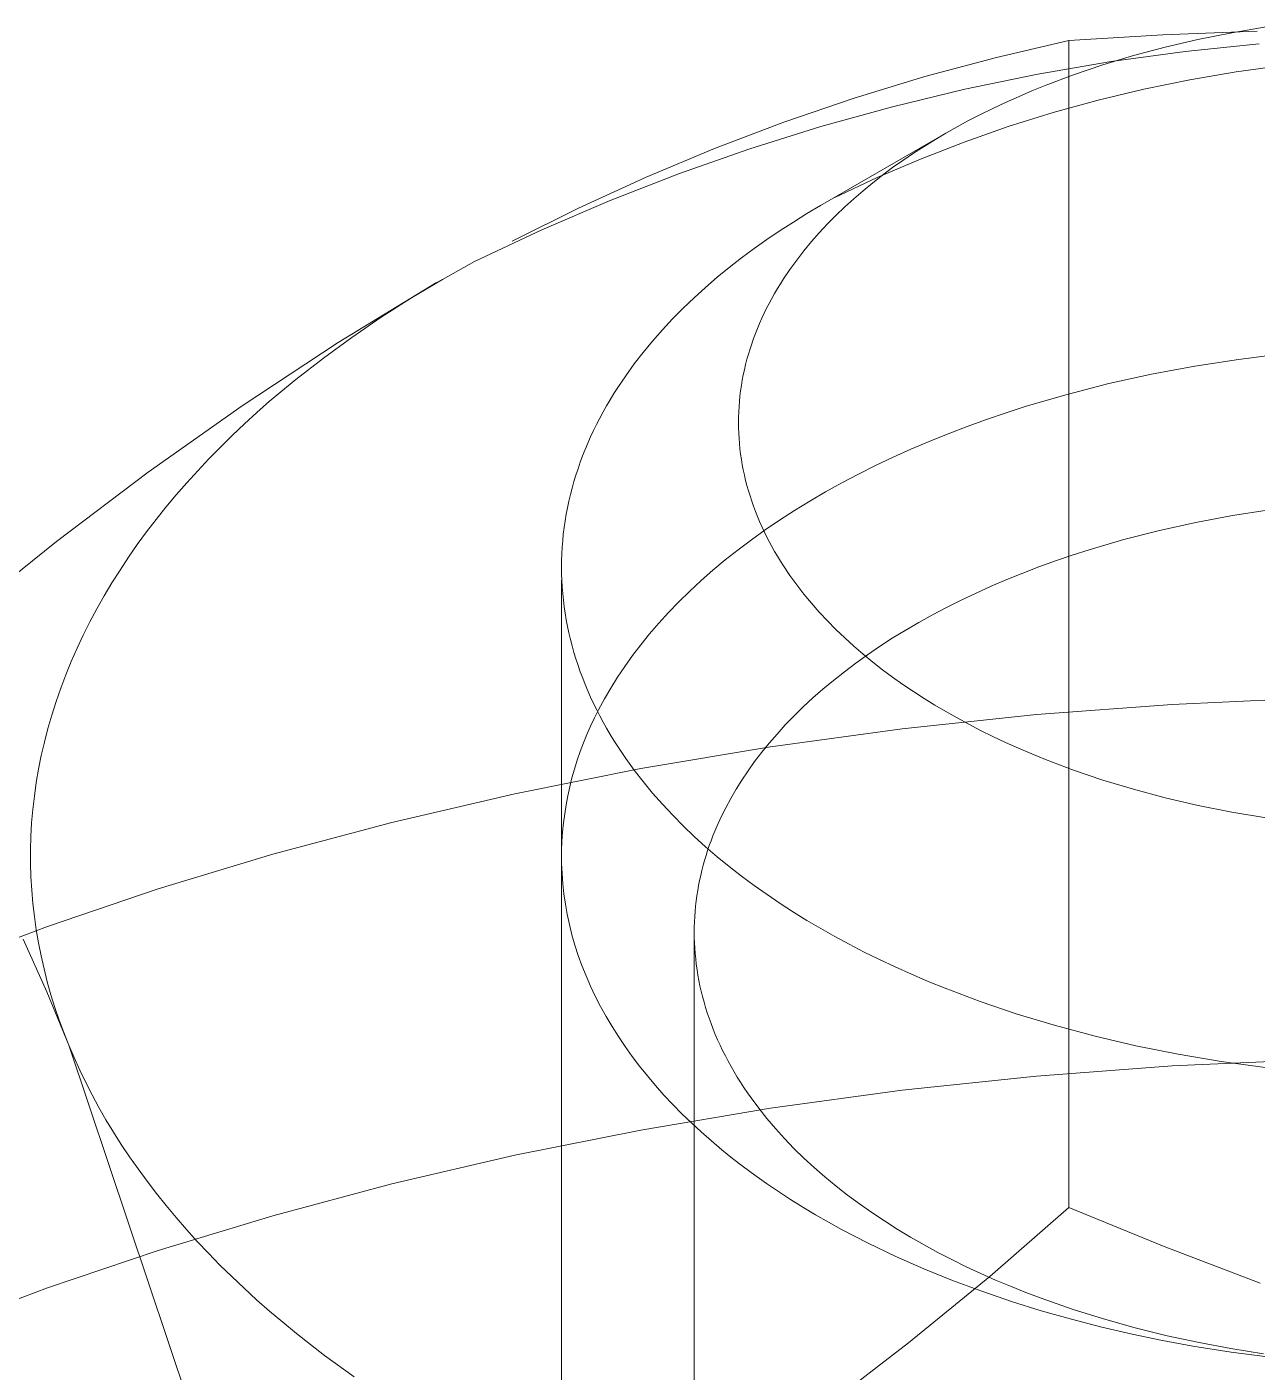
# Model space of a CAD drawing. Header units: inches. Extents: x -13 to 609, y -6 to 131.
# Drawn here: x 154.1671 to 154.4407, y 62.5591 to 62.8581 of the extents above; entities that cross this region are included whole.
import ezdxf

# ---------------------------------------------------------------- set-up
doc = ezdxf.new("R2010")
doc.units = ezdxf.units.IN
doc.layers.add('ZANO_R', color=7, linetype='Continuous', lineweight=0)

msp = doc.modelspace()

# ---------------------------------------------------------------- linework, layer by layer
at = {"layer": 'ZANO_R'}
for p, q in [((154.43505, 62.85682), (154.44272, 62.85811)), ((154.38276, 62.85134), (154.39882, 62.85508)), ((154.41975, 62.85638), (154.39882, 62.85508)), ((154.39882, 62.85508), (154.39882, 62.59563)), ((154.4407, 62.85717), (154.41975, 62.85638)), ((154.42027, 62.85363), (154.42755, 62.85532)), ((154.42755, 62.85532), (154.43505, 62.85682)), ((154.4064, 62.84968), (154.41321, 62.85174)), ((154.40826, 62.8504), (154.42466, 62.85265)), ((154.41321, 62.85174), (154.42027, 62.85363)), ((154.42466, 62.85265), (154.44113, 62.85434)), ((154.36682, 62.84706), (154.38276, 62.85134)), ((154.39194, 62.8476), (154.40826, 62.8504)), ((154.39985, 62.84747), (154.4064, 62.84968)), ((154.44637, 62.84954), (154.43603, 62.84813)), ((154.35104, 62.84226), (154.36682, 62.84706)), ((154.37572, 62.84426), (154.39194, 62.8476)), ((154.39358, 62.8451), (154.39985, 62.84747)), ((154.42575, 62.84638), (154.41552, 62.84429)), ((154.43603, 62.84813), (154.42575, 62.84638)), ((154.35963, 62.84037), (154.37572, 62.84426)), ((154.38472, 62.84131), (154.3876, 62.8426)), ((154.3876, 62.8426), (154.39056, 62.84387)), ((154.39056, 62.84387), (154.39358, 62.8451)), ((154.41552, 62.84429), (154.40538, 62.84184)), ((154.33543, 62.83693), (154.35104, 62.84226)), ((154.34367, 62.83595), (154.35963, 62.84037)), ((154.37919, 62.83865), (154.38192, 62.83999)), ((154.38192, 62.83999), (154.38472, 62.84131)), ((154.40538, 62.84184), (154.39532, 62.83906)), ((154.32, 62.83107), (154.33543, 62.83693)), ((154.37396, 62.83589), (154.37654, 62.83728)), ((154.37654, 62.83728), (154.37919, 62.83865)), ((154.39532, 62.83906), (154.38536, 62.83594)), ((154.32787, 62.831), (154.34367, 62.83595)), ((154.37146, 62.83447), (154.34362, 62.8184)), ((154.36902, 62.83303), (154.37146, 62.83447)), ((154.37146, 62.83447), (154.37396, 62.83589)), ((154.38536, 62.83594), (154.37551, 62.83249)), ((154.30478, 62.82471), (154.32, 62.83107)), ((154.31225, 62.82552), (154.32787, 62.831)), ((154.36424, 62.83001), (154.36661, 62.83154)), ((154.37551, 62.83249), (154.36579, 62.82871)), ((154.36661, 62.83154), (154.36902, 62.83303)), ((154.36579, 62.82871), (154.35619, 62.8246)), ((154.35962, 62.82682), (154.36191, 62.82844)), ((154.36191, 62.82844), (154.36424, 62.83001)), ((154.28978, 62.81783), (154.30478, 62.82471)), ((154.29682, 62.81951), (154.31225, 62.82552)), ((154.35619, 62.8246), (154.34675, 62.82016)), ((154.35519, 62.82345), (154.35738, 62.82516)), ((154.35738, 62.82516), (154.35962, 62.82682)), ((154.35098, 62.81991), (154.35306, 62.8217)), ((154.35306, 62.8217), (154.35519, 62.82345)), ((154.2816, 62.813), (154.29682, 62.81951)), ((154.34896, 62.81808), (154.35098, 62.81991)), ((154.27503, 62.81046), (154.28978, 62.81783)), ((154.34057, 62.8166), (154.33756, 62.81474)), ((154.34362, 62.8184), (154.34057, 62.8166)), ((154.34512, 62.8143), (154.34701, 62.81621)), ((154.34701, 62.81621), (154.34896, 62.81808)), ((154.2666, 62.80597), (154.2816, 62.813)), ((154.33459, 62.81282), (154.33168, 62.81085)), ((154.33756, 62.81474), (154.33459, 62.81282)), ((154.3433, 62.81235), (154.34512, 62.8143)), ((154.33168, 62.81085), (154.32882, 62.80883)), ((154.33989, 62.80835), (154.34156, 62.81037)), ((154.34156, 62.81037), (154.3433, 62.81235)), ((154.32602, 62.80675), (154.32329, 62.80462)), ((154.32882, 62.80883), (154.32602, 62.80675)), ((154.33829, 62.80629), (154.33989, 62.80835)), ((154.25952, 62.80199), (154.2666, 62.80597)), ((154.32329, 62.80462), (154.32062, 62.80244)), ((154.33536, 62.80209), (154.33678, 62.80421)), ((154.33678, 62.80421), (154.33829, 62.80629)), ((154.23633, 62.78794), (154.25817, 62.80127)), ((154.25261, 62.79785), (154.25952, 62.80199)), ((154.32062, 62.80244), (154.31802, 62.8002)), ((154.33401, 62.79994), (154.33467, 62.80102)), ((154.33467, 62.80102), (154.33536, 62.80209)), ((154.24588, 62.79355), (154.25261, 62.79785)), ((154.3155, 62.79791), (154.31306, 62.79557)), ((154.31802, 62.8002), (154.3155, 62.79791)), ((154.33217, 62.79666), (154.33276, 62.79776)), ((154.33276, 62.79776), (154.33338, 62.79885)), ((154.33338, 62.79885), (154.33401, 62.79994)), ((154.31306, 62.79557), (154.3107, 62.79318)), ((154.33105, 62.79445), (154.3316, 62.79556)), ((154.3316, 62.79556), (154.33217, 62.79666)), ((154.23935, 62.7891), (154.24588, 62.79355)), ((154.3107, 62.79318), (154.30842, 62.79075)), ((154.32956, 62.79108), (154.33003, 62.79221)), ((154.33003, 62.79221), (154.33053, 62.79333)), ((154.33053, 62.79333), (154.33105, 62.79445)), ((154.23302, 62.7845), (154.23935, 62.7891)), ((154.30842, 62.79075), (154.30624, 62.78827)), ((154.32828, 62.78767), (154.32868, 62.78881)), ((154.32868, 62.78881), (154.32911, 62.78995)), ((154.32911, 62.78995), (154.32956, 62.79108)), ((154.21495, 62.7739), (154.23633, 62.78794)), ((154.30415, 62.78574), (154.30216, 62.78318)), ((154.30624, 62.78827), (154.30415, 62.78574)), ((154.32756, 62.78537), (154.32791, 62.78652)), ((154.32791, 62.78652), (154.32828, 62.78767)), ((154.22692, 62.77976), (154.23302, 62.7845)), ((154.30216, 62.78318), (154.30027, 62.78057)), ((154.32666, 62.7819), (154.32693, 62.78306)), ((154.32693, 62.78306), (154.32723, 62.78422)), ((154.32723, 62.78422), (154.32756, 62.78537)), ((154.4172, 62.7809), (154.42682, 62.78271)), ((154.42682, 62.78271), (154.43653, 62.78421)), ((154.43653, 62.78421), (154.44629, 62.78543)), ((154.22106, 62.77488), (154.22692, 62.77976)), ((154.30027, 62.78057), (154.29849, 62.77792)), ((154.32618, 62.77957), (154.32641, 62.78074)), ((154.32641, 62.78074), (154.32666, 62.7819)), ((154.40773, 62.77881), (154.4172, 62.7809)), ((154.29849, 62.77792), (154.29764, 62.77658)), ((154.32567, 62.77606), (154.32582, 62.77723)), ((154.32582, 62.77723), (154.32599, 62.7784)), ((154.32599, 62.7784), (154.32618, 62.77957)), ((154.39843, 62.77643), (154.40773, 62.77881)), ((154.19404, 62.75916), (154.21495, 62.7739)), ((154.21822, 62.77239), (154.22106, 62.77488)), ((154.29601, 62.77388), (154.29525, 62.77251)), ((154.29681, 62.77523), (154.29601, 62.77388)), ((154.29764, 62.77658), (154.29681, 62.77523)), ((154.3254, 62.77254), (154.32546, 62.77371)), ((154.32546, 62.77371), (154.32555, 62.77489)), ((154.32555, 62.77489), (154.32567, 62.77606)), ((154.38488, 62.77234), (154.38934, 62.77377)), ((154.38934, 62.77377), (154.39843, 62.77643)), ((154.21545, 62.76986), (154.21822, 62.77239)), ((154.29451, 62.77114), (154.29379, 62.76976)), ((154.29525, 62.77251), (154.29451, 62.77114)), ((154.32534, 62.77018), (154.32536, 62.77136)), ((154.32536, 62.77136), (154.3254, 62.77254)), ((154.37618, 62.76928), (154.3805, 62.77084)), ((154.3805, 62.77084), (154.38488, 62.77234)), ((154.21275, 62.76731), (154.21545, 62.76986)), ((154.29311, 62.76837), (154.29246, 62.76697)), ((154.29379, 62.76976), (154.29311, 62.76837)), ((154.32536, 62.76901), (154.32534, 62.77018)), ((154.3254, 62.76783), (154.32536, 62.76901)), ((154.32546, 62.76665), (154.3254, 62.76783)), ((154.37195, 62.76766), (154.37618, 62.76928)), ((154.20754, 62.76211), (154.21011, 62.76472)), ((154.21011, 62.76472), (154.21275, 62.76731)), ((154.29184, 62.76557), (154.29124, 62.76416)), ((154.29246, 62.76697), (154.29184, 62.76557)), ((154.32556, 62.76548), (154.32546, 62.76665)), ((154.32567, 62.7643), (154.32556, 62.76548)), ((154.36371, 62.76423), (154.36779, 62.76598)), ((154.36779, 62.76598), (154.37195, 62.76766)), ((154.20505, 62.75946), (154.20754, 62.76211)), ((154.29068, 62.76275), (154.29015, 62.76132)), ((154.29124, 62.76416), (154.29068, 62.76275)), ((154.32582, 62.76313), (154.32567, 62.7643)), ((154.32599, 62.76196), (154.32582, 62.76313)), ((154.32619, 62.76079), (154.32599, 62.76196)), ((154.35582, 62.76058), (154.35972, 62.76244)), ((154.35972, 62.76244), (154.36371, 62.76423)), ((154.17363, 62.74374), (154.19404, 62.75916)), ((154.20262, 62.75679), (154.20505, 62.75946)), ((154.28965, 62.7599), (154.28918, 62.75846)), ((154.29015, 62.76132), (154.28965, 62.7599)), ((154.32641, 62.75963), (154.32619, 62.76079)), ((154.32666, 62.75846), (154.32641, 62.75963)), ((154.35202, 62.75868), (154.35582, 62.76058)), ((154.20027, 62.75409), (154.20262, 62.75679)), ((154.28874, 62.75703), (154.28833, 62.75558)), ((154.28918, 62.75846), (154.28874, 62.75703)), ((154.32693, 62.7573), (154.32666, 62.75846)), ((154.32723, 62.75614), (154.32693, 62.7573)), ((154.32756, 62.75499), (154.32723, 62.75614)), ((154.3447, 62.75473), (154.34831, 62.75673)), ((154.34831, 62.75673), (154.35202, 62.75868)), ((154.19799, 62.75136), (154.20027, 62.75409)), ((154.28796, 62.75414), (154.28761, 62.75269)), ((154.28833, 62.75558), (154.28796, 62.75414)), ((154.32791, 62.75384), (154.32756, 62.75499)), ((154.32829, 62.75269), (154.32791, 62.75384)), ((154.34119, 62.75268), (154.3447, 62.75473)), ((154.19579, 62.74861), (154.19799, 62.75136)), ((154.28703, 62.74977), (154.28678, 62.74831)), ((154.2873, 62.75123), (154.28703, 62.74977)), ((154.28761, 62.75269), (154.2873, 62.75123)), ((154.32869, 62.75155), (154.32829, 62.75269)), ((154.32911, 62.75041), (154.32869, 62.75155)), ((154.32956, 62.74928), (154.32911, 62.75041)), ((154.33449, 62.74847), (154.33779, 62.75059)), ((154.33779, 62.75059), (154.34119, 62.75268)), ((154.44347, 62.75076), (154.43522, 62.74948)), ((154.19367, 62.74584), (154.19579, 62.74861)), ((154.28657, 62.74685), (154.28638, 62.74538)), ((154.28678, 62.74831), (154.28657, 62.74685)), ((154.33004, 62.74815), (154.32956, 62.74928)), ((154.33054, 62.74703), (154.33004, 62.74815)), ((154.33106, 62.74592), (154.33054, 62.74703)), ((154.3313, 62.7463), (154.33449, 62.74847)), ((154.42705, 62.74795), (154.41899, 62.74617)), ((154.43522, 62.74948), (154.42705, 62.74795)), ((154.19162, 62.74304), (154.19367, 62.74584)), ((154.28624, 62.74392), (154.28612, 62.74245)), ((154.28638, 62.74538), (154.28624, 62.74392)), ((154.32525, 62.74187), (154.32822, 62.7441)), ((154.32822, 62.7441), (154.3313, 62.7463)), ((154.3316, 62.7448), (154.33106, 62.74592)), ((154.33217, 62.7437), (154.3316, 62.7448)), ((154.41108, 62.74414), (154.40336, 62.74188)), ((154.41899, 62.74617), (154.41108, 62.74414)), ((154.15373, 62.72766), (154.17363, 62.74374)), ((154.18966, 62.74022), (154.19162, 62.74304)), ((154.28604, 62.74098), (154.28599, 62.73951)), ((154.28612, 62.74245), (154.28604, 62.74098)), ((154.3224, 62.73961), (154.32525, 62.74187)), ((154.33277, 62.7426), (154.33217, 62.7437)), ((154.33338, 62.74151), (154.33277, 62.7426)), ((154.33402, 62.74043), (154.33338, 62.74151)), ((154.40336, 62.74188), (154.39957, 62.74067)), ((154.18778, 62.73738), (154.18966, 62.74022)), ((154.28599, 62.73951), (154.28597, 62.73804)), ((154.28597, 62.73804), (154.28599, 62.73656)), ((154.31965, 62.73732), (154.3224, 62.73961)), ((154.33468, 62.73935), (154.33402, 62.74043)), ((154.33536, 62.73828), (154.33468, 62.73935)), ((154.33679, 62.73616), (154.33536, 62.73828)), ((154.39218, 62.73807), (154.38858, 62.73669)), ((154.39585, 62.7394), (154.39218, 62.73807)), ((154.39957, 62.74067), (154.39585, 62.7394)), ((154.18597, 62.73452), (154.18778, 62.73738)), ((154.28597, 62.6744), (154.28597, 62.73509)), ((154.28599, 62.73656), (154.28604, 62.73509)), ((154.28604, 62.73509), (154.28612, 62.73362)), ((154.3145, 62.73268), (154.31702, 62.73501)), ((154.31702, 62.73501), (154.31965, 62.73732)), ((154.3383, 62.73407), (154.33679, 62.73616)), ((154.38504, 62.73526), (154.38158, 62.73378)), ((154.38858, 62.73669), (154.38504, 62.73526)), ((154.18425, 62.73165), (154.18597, 62.73452)), ((154.28612, 62.73362), (154.28624, 62.73215)), ((154.28624, 62.73215), (154.28639, 62.73069)), ((154.3121, 62.73033), (154.3145, 62.73268)), ((154.33989, 62.73202), (154.3383, 62.73407)), ((154.34157, 62.73), (154.33989, 62.73202)), ((154.37819, 62.73225), (154.37487, 62.73068)), ((154.38158, 62.73378), (154.37819, 62.73225)), ((154.18262, 62.72875), (154.18425, 62.73165)), ((154.28639, 62.73069), (154.28657, 62.72922)), ((154.28657, 62.72922), (154.28678, 62.72776)), ((154.30981, 62.72796), (154.3121, 62.73033)), ((154.34331, 62.72801), (154.34157, 62.73)), ((154.37164, 62.72906), (154.36849, 62.7274)), ((154.37487, 62.73068), (154.37164, 62.72906)), ((154.17959, 62.72292), (154.18106, 62.72584)), ((154.18106, 62.72584), (154.18262, 62.72875)), ((154.28678, 62.72776), (154.28703, 62.7263)), ((154.28703, 62.7263), (154.28731, 62.72484)), ((154.30763, 62.72558), (154.30981, 62.72796)), ((154.34513, 62.72606), (154.34331, 62.72801)), ((154.34702, 62.72415), (154.34513, 62.72606)), ((154.36849, 62.7274), (154.36542, 62.7257)), ((154.17821, 62.71998), (154.17959, 62.72292)), ((154.28731, 62.72484), (154.28762, 62.72339)), ((154.28762, 62.72339), (154.28796, 62.72193)), ((154.30362, 62.72078), (154.30557, 62.72318)), ((154.30557, 62.72318), (154.30763, 62.72558)), ((154.34897, 62.72228), (154.34702, 62.72415)), ((154.36244, 62.72396), (154.35954, 62.72219)), ((154.36542, 62.7257), (154.36244, 62.72396)), ((154.17691, 62.71703), (154.17821, 62.71998)), ((154.28796, 62.72193), (154.28834, 62.72049)), ((154.28834, 62.72049), (154.28874, 62.71904)), ((154.30178, 62.71837), (154.30362, 62.72078)), ((154.35099, 62.72045), (154.34897, 62.72228)), ((154.35307, 62.71866), (154.35099, 62.72045)), ((154.35674, 62.72038), (154.35403, 62.71854)), ((154.35954, 62.72219), (154.35674, 62.72038)), ((154.1757, 62.71407), (154.17691, 62.71703)), ((154.28874, 62.71904), (154.28918, 62.71761)), ((154.28918, 62.71761), (154.28965, 62.71617)), ((154.30005, 62.71596), (154.30178, 62.71837)), ((154.35403, 62.71854), (154.35141, 62.71667)), ((154.35521, 62.71692), (154.35307, 62.71866)), ((154.35739, 62.71521), (154.35521, 62.71692)), ((154.17458, 62.7111), (154.1757, 62.71407)), ((154.28965, 62.71617), (154.29015, 62.71475)), ((154.29015, 62.71475), (154.29069, 62.71333)), ((154.29843, 62.71354), (154.30005, 62.71596)), ((154.34889, 62.71477), (154.34646, 62.71285)), ((154.35141, 62.71667), (154.34889, 62.71477)), ((154.35963, 62.71355), (154.35739, 62.71521)), ((154.17354, 62.70812), (154.17458, 62.7111)), ((154.29069, 62.71333), (154.29125, 62.71191)), ((154.29125, 62.71191), (154.29184, 62.7105)), ((154.29552, 62.70872), (154.29692, 62.71113)), ((154.29692, 62.71113), (154.29843, 62.71354)), ((154.34413, 62.71091), (154.34189, 62.70894)), ((154.34646, 62.71285), (154.34413, 62.71091)), ((154.36192, 62.71193), (154.35963, 62.71355)), ((154.36425, 62.71035), (154.36192, 62.71193)), ((154.17259, 62.70513), (154.17354, 62.70812)), ((154.29184, 62.7105), (154.29246, 62.7091)), ((154.29246, 62.7091), (154.29312, 62.7077)), ((154.29422, 62.70631), (154.29552, 62.70872)), ((154.34189, 62.70894), (154.33975, 62.70696)), ((154.36662, 62.70882), (154.36425, 62.71035)), ((154.36903, 62.70734), (154.36662, 62.70882)), ((154.4218, 62.7075), (154.45223, 62.70887)), ((154.17173, 62.70214), (154.17259, 62.70513)), ((154.29312, 62.7077), (154.2938, 62.70631)), ((154.2933, 62.70451), (154.29422, 62.70631)), ((154.2938, 62.70631), (154.29451, 62.70493)), ((154.29451, 62.70493), (154.29525, 62.70356)), ((154.33771, 62.70496), (154.33576, 62.70295)), ((154.33975, 62.70696), (154.33771, 62.70496)), ((154.36178, 62.70208), (154.39161, 62.70523)), ((154.37147, 62.70589), (154.36903, 62.70734)), ((154.37397, 62.70448), (154.37147, 62.70589)), ((154.39161, 62.70523), (154.4218, 62.7075)), ((154.17095, 62.69914), (154.17173, 62.70214)), ((154.29161, 62.70082), (154.29243, 62.70268)), ((154.29243, 62.70268), (154.2933, 62.70451)), ((154.29525, 62.70356), (154.29602, 62.7022)), ((154.29602, 62.7022), (154.29682, 62.70084)), ((154.33243, 62.69808), (154.36178, 62.70208)), ((154.33576, 62.70295), (154.33391, 62.70092)), ((154.37655, 62.70309), (154.37397, 62.70448)), ((154.3792, 62.70172), (154.37655, 62.70309)), ((154.17026, 62.69614), (154.17095, 62.69914)), ((154.29012, 62.69703), (154.29084, 62.69894)), ((154.29084, 62.69894), (154.29161, 62.70082)), ((154.29682, 62.70084), (154.29764, 62.69949)), ((154.29764, 62.69949), (154.2985, 62.69815)), ((154.33391, 62.70092), (154.33216, 62.69889)), ((154.38193, 62.70038), (154.3792, 62.70172)), ((154.38474, 62.69906), (154.38193, 62.70038)), ((154.38762, 62.69776), (154.38474, 62.69906)), ((154.16966, 62.69314), (154.17026, 62.69614)), ((154.28946, 62.69509), (154.29012, 62.69703)), ((154.2985, 62.69815), (154.30028, 62.69551)), ((154.30365, 62.69325), (154.33243, 62.69808)), ((154.3305, 62.69685), (154.32894, 62.6948)), ((154.33216, 62.69889), (154.3305, 62.69685)), ((154.39057, 62.6965), (154.38762, 62.69776)), ((154.3936, 62.69527), (154.39057, 62.6965)), ((154.16914, 62.69014), (154.16966, 62.69314)), ((154.27556, 62.68763), (154.30365, 62.69325)), ((154.2883, 62.69117), (154.28885, 62.69314)), ((154.28885, 62.69314), (154.28946, 62.69509)), ((154.30028, 62.69551), (154.30217, 62.6929)), ((154.32894, 62.6948), (154.32747, 62.69275)), ((154.39987, 62.6929), (154.3936, 62.69527)), ((154.16872, 62.68714), (154.16914, 62.69014)), ((154.28781, 62.68919), (154.2883, 62.69117)), ((154.30217, 62.6929), (154.30416, 62.69033)), ((154.30416, 62.69033), (154.30625, 62.6878)), ((154.32609, 62.69069), (154.32481, 62.68864)), ((154.32747, 62.69275), (154.32609, 62.69069)), ((154.40642, 62.69068), (154.39987, 62.6929)), ((154.41323, 62.68863), (154.40642, 62.69068)), ((154.16838, 62.68413), (154.16872, 62.68714)), ((154.24824, 62.68127), (154.27556, 62.68763)), ((154.287, 62.68519), (154.28737, 62.68719)), ((154.28737, 62.68719), (154.28781, 62.68919)), ((154.30625, 62.6878), (154.30843, 62.68532)), ((154.32481, 62.68864), (154.32362, 62.68659)), ((154.42028, 62.68674), (154.41323, 62.68863)), ((154.16812, 62.68114), (154.16838, 62.68413)), ((154.28668, 62.68317), (154.287, 62.68519)), ((154.30843, 62.68532), (154.31071, 62.68289)), ((154.32251, 62.68454), (154.32149, 62.68248)), ((154.32362, 62.68659), (154.32251, 62.68454)), ((154.42757, 62.68505), (154.42028, 62.68674)), ((154.43506, 62.68355), (154.42757, 62.68505)), ((154.16796, 62.67814), (154.16812, 62.68114)), ((154.22177, 62.6742), (154.24824, 62.68127)), ((154.28622, 62.67913), (154.28642, 62.68115)), ((154.28642, 62.68115), (154.28668, 62.68317)), ((154.31071, 62.68289), (154.31307, 62.6805)), ((154.32149, 62.68248), (154.32054, 62.68039)), ((154.44274, 62.68226), (154.43506, 62.68355)), ((154.16787, 62.67516), (154.16796, 62.67814)), ((154.28607, 62.67711), (154.28622, 62.67913)), ((154.31307, 62.6805), (154.31551, 62.67816)), ((154.31551, 62.67816), (154.31803, 62.67587)), ((154.31966, 62.67827), (154.31925, 62.67719)), ((154.32009, 62.67933), (154.31966, 62.67827)), ((154.32054, 62.68039), (154.32009, 62.67933)), ((154.16788, 62.67218), (154.16787, 62.67516)), ((154.28599, 62.67509), (154.28607, 62.67711)), ((154.31803, 62.67587), (154.32063, 62.67364)), ((154.31848, 62.67503), (154.31813, 62.67393)), ((154.31885, 62.67611), (154.31848, 62.67503)), ((154.31925, 62.67719), (154.31885, 62.67611)), ((154.16796, 62.6692), (154.16788, 62.67218)), ((154.19623, 62.66648), (154.22177, 62.6742)), ((154.28597, 62.36971), (154.28597, 62.67232)), ((154.28599, 62.67216), (154.28598, 62.6744)), ((154.28609, 62.66991), (154.28599, 62.67216)), ((154.3178, 62.67283), (154.31749, 62.67173)), ((154.31813, 62.67393), (154.3178, 62.67283)), ((154.32063, 62.67364), (154.3233, 62.67145)), ((154.16813, 62.66624), (154.16796, 62.6692)), ((154.28626, 62.66765), (154.28609, 62.66991)), ((154.31694, 62.66949), (154.31669, 62.66837)), ((154.3172, 62.67061), (154.31694, 62.66949)), ((154.31749, 62.67173), (154.3172, 62.67061)), ((154.3233, 62.67145), (154.32604, 62.66932)), ((154.32604, 62.66932), (154.32883, 62.66724)), ((154.16839, 62.66328), (154.16813, 62.66624)), ((154.17168, 62.65816), (154.19623, 62.66648)), ((154.28651, 62.66539), (154.28626, 62.66765)), ((154.31627, 62.6661), (154.31609, 62.66496)), ((154.31647, 62.66724), (154.31627, 62.6661)), ((154.31669, 62.66837), (154.31647, 62.66724)), ((154.32883, 62.66724), (154.33169, 62.66522)), ((154.16872, 62.66034), (154.16839, 62.66328)), ((154.28684, 62.66311), (154.28651, 62.66539)), ((154.28725, 62.66084), (154.28684, 62.66311)), ((154.31593, 62.66381), (154.3158, 62.66266)), ((154.31609, 62.66496), (154.31593, 62.66381)), ((154.33169, 62.66522), (154.33461, 62.66325)), ((154.33461, 62.66325), (154.33757, 62.66134)), ((154.16914, 62.65741), (154.16872, 62.66034)), ((154.28774, 62.65856), (154.28725, 62.66084)), ((154.31561, 62.66034), (154.31555, 62.65918)), ((154.31569, 62.6615), (154.31561, 62.66034)), ((154.3158, 62.66266), (154.31569, 62.6615)), ((154.33757, 62.66134), (154.34058, 62.65948)), ((154.14817, 62.64929), (154.17168, 62.65816)), ((154.16964, 62.65449), (154.16914, 62.65741)), ((154.28831, 62.65627), (154.28774, 62.65856)), ((154.31551, 62.65801), (154.3155, 62.65683)), ((154.31555, 62.65918), (154.31551, 62.65801)), ((154.34058, 62.65948), (154.34364, 62.65767)), ((154.34364, 62.65767), (154.34676, 62.65591)), ((154.17151, 62.64362), (154.16625, 62.65533)), ((154.17021, 62.65159), (154.16964, 62.65449)), ((154.28897, 62.65399), (154.28831, 62.65627)), ((154.3155, 62.65683), (154.31551, 62.65566)), ((154.3155, 62.38607), (154.3155, 62.65566)), ((154.31551, 62.65566), (154.31555, 62.65447)), ((154.31555, 62.65447), (154.31562, 62.65329)), ((154.34676, 62.65591), (154.34998, 62.65417)), ((154.34998, 62.65417), (154.3533, 62.65246)), ((154.17087, 62.6487), (154.17021, 62.65159)), ((154.28971, 62.65171), (154.28897, 62.65399)), ((154.29053, 62.64943), (154.28971, 62.65171)), ((154.31562, 62.65329), (154.3157, 62.6521)), ((154.3157, 62.6521), (154.31582, 62.65091)), ((154.3533, 62.65246), (154.35671, 62.65078)), ((154.1716, 62.64583), (154.17087, 62.6487)), ((154.29144, 62.64715), (154.29053, 62.64943)), ((154.31582, 62.65091), (154.31596, 62.64972)), ((154.31596, 62.64972), (154.31613, 62.64853)), ((154.31613, 62.64853), (154.31632, 62.64733)), ((154.35671, 62.65078), (154.36021, 62.64913)), ((154.36021, 62.64913), (154.36381, 62.64751)), ((154.17241, 62.64297), (154.1716, 62.64583)), ((154.29243, 62.64488), (154.29144, 62.64715)), ((154.31632, 62.64733), (154.31654, 62.64614)), ((154.31654, 62.64614), (154.31678, 62.64494)), ((154.36381, 62.64751), (154.36751, 62.64593)), ((154.36751, 62.64593), (154.37129, 62.64439)), ((154.17638, 62.63175), (154.17151, 62.64362)), ((154.17329, 62.64014), (154.17241, 62.64297)), ((154.2935, 62.64261), (154.29243, 62.64488)), ((154.29466, 62.64036), (154.2935, 62.64261)), ((154.31678, 62.64494), (154.31705, 62.64374)), ((154.31705, 62.64374), (154.31735, 62.64254)), ((154.31735, 62.64254), (154.31768, 62.64134)), ((154.37129, 62.64439), (154.37913, 62.64144)), ((154.17425, 62.63732), (154.17329, 62.64014)), ((154.2959, 62.63811), (154.29466, 62.64036)), ((154.31768, 62.64134), (154.31803, 62.64014)), ((154.31803, 62.64014), (154.31841, 62.63894)), ((154.37913, 62.64144), (154.38731, 62.63866)), ((154.17528, 62.63453), (154.17425, 62.63732)), ((154.29723, 62.63588), (154.2959, 62.63811)), ((154.31841, 62.63894), (154.31881, 62.63774)), ((154.31881, 62.63774), (154.31925, 62.63654)), ((154.31925, 62.63654), (154.31971, 62.63534)), ((154.38731, 62.63866), (154.39583, 62.63609)), ((154.17638, 62.63175), (154.17528, 62.63453)), ((154.29863, 62.63365), (154.29723, 62.63588)), ((154.30012, 62.63144), (154.29863, 62.63365)), ((154.31971, 62.63534), (154.32019, 62.63415)), ((154.32019, 62.63415), (154.32071, 62.63295)), ((154.39583, 62.63609), (154.40465, 62.63374)), ((154.40465, 62.63374), (154.41376, 62.63161)), ((154.17756, 62.62899), (154.17638, 62.63175)), ((154.21838, 62.50663), (154.17638, 62.63175)), ((154.30169, 62.62925), (154.30012, 62.63144)), ((154.32071, 62.63295), (154.32125, 62.63176)), ((154.32125, 62.63176), (154.32182, 62.63057)), ((154.32182, 62.63057), (154.32242, 62.62938)), ((154.41376, 62.63161), (154.42312, 62.62974)), ((154.17881, 62.62622), (154.17756, 62.62899)), ((154.30334, 62.62708), (154.30169, 62.62925)), ((154.32242, 62.62938), (154.32304, 62.6282)), ((154.32304, 62.6282), (154.32369, 62.62702)), ((154.45223, 62.6285), (154.4218, 62.62713)), ((154.42312, 62.62974), (154.43271, 62.62813)), ((154.43271, 62.62813), (154.4425, 62.6268)), ((154.18015, 62.62346), (154.17881, 62.62622)), ((154.30507, 62.62492), (154.30334, 62.62708)), ((154.30688, 62.62278), (154.30507, 62.62492)), ((154.32369, 62.62702), (154.32437, 62.62584)), ((154.32437, 62.62584), (154.32507, 62.62467)), ((154.32507, 62.62467), (154.3258, 62.6235)), ((154.39161, 62.62487), (154.36178, 62.62172)), ((154.4218, 62.62713), (154.39161, 62.62487)), ((154.18157, 62.62069), (154.18015, 62.62346)), ((154.30877, 62.62067), (154.30688, 62.62278)), ((154.3258, 62.6235), (154.32656, 62.62233)), ((154.32656, 62.62233), (154.32734, 62.62117)), ((154.32734, 62.62117), (154.32816, 62.62002)), ((154.36178, 62.62172), (154.33243, 62.61772)), ((154.18307, 62.61793), (154.18157, 62.62069)), ((154.31073, 62.61858), (154.30877, 62.62067)), ((154.31277, 62.61651), (154.31073, 62.61858)), ((154.32816, 62.62002), (154.32986, 62.61772)), ((154.18465, 62.61518), (154.18307, 62.61793)), ((154.33243, 62.61772), (154.30365, 62.61289)), ((154.31488, 62.61447), (154.31277, 62.61651)), ((154.32986, 62.61772), (154.33166, 62.61545)), ((154.33166, 62.61545), (154.33357, 62.61321)), ((154.18631, 62.61243), (154.18465, 62.61518)), ((154.18806, 62.60969), (154.18631, 62.61243)), ((154.30365, 62.61289), (154.27556, 62.60727)), ((154.31706, 62.61245), (154.31488, 62.61447)), ((154.31932, 62.61047), (154.31706, 62.61245)), ((154.33357, 62.61321), (154.33557, 62.61099)), ((154.18988, 62.60695), (154.18806, 62.60969)), ((154.32164, 62.60851), (154.31932, 62.61047)), ((154.33557, 62.61099), (154.33768, 62.6088)), ((154.19179, 62.60423), (154.18988, 62.60695)), ((154.27556, 62.60727), (154.24824, 62.6009)), ((154.32403, 62.60658), (154.32164, 62.60851)), ((154.32649, 62.60469), (154.32403, 62.60658)), ((154.33768, 62.6088), (154.33988, 62.60665)), ((154.33988, 62.60665), (154.34218, 62.60454)), ((154.19378, 62.60151), (154.19179, 62.60423)), ((154.32901, 62.60283), (154.32649, 62.60469)), ((154.34218, 62.60454), (154.34457, 62.60246)), ((154.19586, 62.5988), (154.19378, 62.60151)), ((154.24824, 62.6009), (154.22177, 62.59384)), ((154.33159, 62.601), (154.32901, 62.60283)), ((154.33423, 62.59921), (154.33159, 62.601)), ((154.34457, 62.60246), (154.34705, 62.60041)), ((154.34705, 62.60041), (154.34961, 62.59841)), ((154.19801, 62.59611), (154.19586, 62.5988)), ((154.33693, 62.59745), (154.33423, 62.59921)), ((154.33968, 62.59573), (154.33693, 62.59745)), ((154.34961, 62.59841), (154.35226, 62.59646)), ((154.20025, 62.59343), (154.19801, 62.59611)), ((154.34249, 62.59405), (154.33968, 62.59573)), ((154.35226, 62.59646), (154.35498, 62.59454)), ((154.35498, 62.59454), (154.35779, 62.59268)), ((154.39882, 62.59563), (154.38124, 62.58034)), ((154.39882, 62.59563), (154.42001, 62.58701)), ((154.22177, 62.59384), (154.19623, 62.58612)), ((154.20257, 62.59077), (154.20025, 62.59343)), ((154.34534, 62.59241), (154.34249, 62.59405)), ((154.34825, 62.5908), (154.34534, 62.59241)), ((154.35779, 62.59268), (154.36066, 62.59086)), ((154.20497, 62.58812), (154.20257, 62.59077)), ((154.3542, 62.58772), (154.34825, 62.5908)), ((154.36066, 62.59086), (154.36361, 62.58908)), ((154.36361, 62.58908), (154.36662, 62.58736)), ((154.19623, 62.58612), (154.17168, 62.5778)), ((154.20745, 62.58549), (154.20497, 62.58812)), ((154.21001, 62.58288), (154.20745, 62.58549)), ((154.36031, 62.58479), (154.3542, 62.58772)), ((154.36662, 62.58736), (154.36969, 62.58569)), ((154.36969, 62.58569), (154.37282, 62.58408)), ((154.42001, 62.58701), (154.44138, 62.57883)), ((154.21265, 62.58029), (154.21001, 62.58288)), ((154.36657, 62.58203), (154.36031, 62.58479)), ((154.37282, 62.58408), (154.37601, 62.58251)), ((154.37601, 62.58251), (154.37925, 62.581)), ((154.21537, 62.57772), (154.21265, 62.58029)), ((154.38124, 62.58034), (154.36319, 62.56559)), ((154.37296, 62.57945), (154.36657, 62.58203)), ((154.37946, 62.57703), (154.37296, 62.57945)), ((154.37925, 62.581), (154.38253, 62.57954)), ((154.38253, 62.57954), (154.38586, 62.57814)), ((154.17168, 62.5778), (154.14817, 62.56893)), ((154.21816, 62.57517), (154.21537, 62.57772)), ((154.38605, 62.57478), (154.37946, 62.57703)), ((154.38586, 62.57814), (154.38923, 62.57679)), ((154.38923, 62.57679), (154.39263, 62.5755)), ((154.22104, 62.57264), (154.21816, 62.57517)), ((154.3927, 62.57271), (154.38605, 62.57478)), ((154.39263, 62.5755), (154.39953, 62.57309)), ((154.22399, 62.57014), (154.22104, 62.57264)), ((154.39941, 62.57081), (154.3927, 62.57271)), ((154.40616, 62.56907), (154.39941, 62.57081)), ((154.39953, 62.57309), (154.40652, 62.57089)), ((154.40652, 62.57089), (154.41358, 62.56892)), ((154.22702, 62.56767), (154.22399, 62.57014)), ((154.23329, 62.5628), (154.22702, 62.56767)), ((154.41292, 62.56751), (154.40616, 62.56907)), ((154.41968, 62.5661), (154.41292, 62.56751)), ((154.41358, 62.56892), (154.42068, 62.56717)), ((154.36319, 62.56559), (154.34469, 62.55141)), ((154.42643, 62.56486), (154.41968, 62.5661)), ((154.42068, 62.56717), (154.42779, 62.56564)), ((154.4349, 62.56352), (154.42643, 62.56486)), ((154.42779, 62.56564), (154.43489, 62.56431)), ((154.23985, 62.55804), (154.23329, 62.5628)), ((154.43489, 62.56431), (154.44209, 62.56317)), ((154.44361, 62.56238), (154.4349, 62.56352))]:
    msp.add_line(p, q, dxfattribs=at)

doc.saveas('drawing.dxf')
